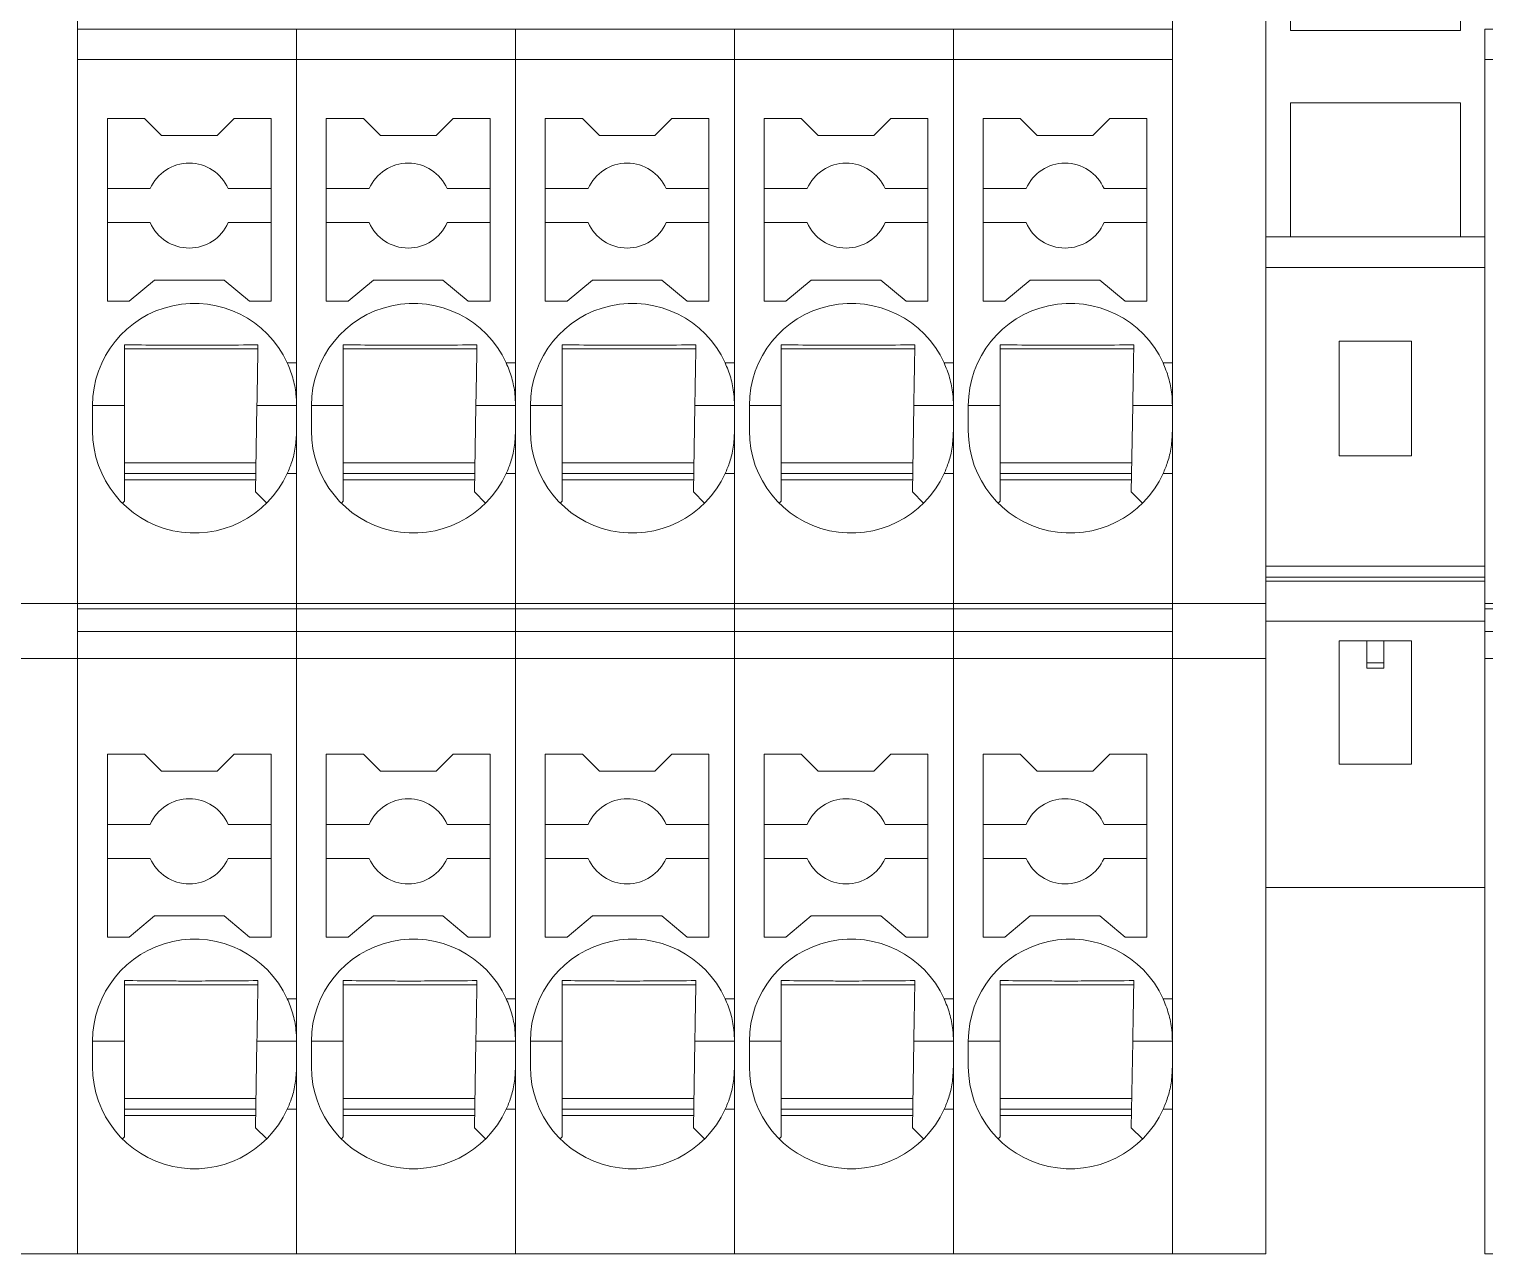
# Model space of a CAD drawing. Header units: millimetres. Extents: x 91 to 341, y 63 to 263.
# Drawn here: x 199.93 to 217.05, y 95.71 to 110.11 of the extents above; entities that cross this region are included whole.
import ezdxf

# ---------------------------------------------------------------- set-up
doc = ezdxf.new("R2010")
doc.units = ezdxf.units.MM

msp = doc.modelspace()

# ---------------------------------------------------------------- linework, layer by layer
at = {"color": 7, "linetype": 'Continuous', "lineweight": 15}
for p, q in [((200.502, 120.221), (200.502, 103.362)), ((213.377, 103.362), (213.377, 120.221)), ((214.477, 120.221), (214.477, 103.362)), ((214.765, 110.096), (214.765, 111.671)), ((216.765, 111.671), (216.765, 110.096)), ((200.502, 110.114), (203.077, 110.114)), ((203.077, 110.114), (205.652, 110.114)), ((203.077, 110.114), (203.077, 109.755)), ((205.652, 110.114), (208.227, 110.114)), ((205.652, 110.114), (205.652, 109.755)), ((208.227, 110.114), (210.802, 110.114)), ((208.227, 110.114), (208.227, 109.755)), ((210.802, 110.114), (213.377, 110.114)), ((210.802, 110.114), (210.802, 109.755)), ((216.765, 110.096), (214.765, 110.096)), ((217.052, 110.114), (219.627, 110.114)), ((217.052, 110.114), (217.052, 109.755)), ((200.502, 109.755), (203.077, 109.755)), ((200.502, 109.755), (200.502, 103.362)), ((203.077, 109.755), (205.652, 109.755)), ((203.077, 109.755), (203.077, 103.362)), ((203.077, 109.755), (203.077, 106.189)), ((205.652, 109.755), (208.227, 109.755)), ((205.652, 109.755), (205.652, 103.362)), ((205.652, 109.755), (205.652, 106.189)), ((208.227, 109.755), (210.802, 109.755)), ((208.227, 109.755), (208.227, 103.362)), ((208.227, 109.755), (208.227, 106.189)), ((210.802, 109.755), (213.377, 109.755)), ((210.802, 109.755), (210.802, 103.362)), ((210.802, 109.755), (210.802, 106.189)), ((213.377, 109.755), (213.377, 106.189)), ((217.052, 109.755), (219.627, 109.755)), ((217.052, 109.755), (217.052, 103.362)), ((214.765, 109.246), (216.765, 109.246)), ((214.765, 107.671), (214.765, 109.246)), ((216.765, 109.246), (216.765, 107.671)), ((200.852, 109.064), (200.852, 106.914)), ((201.288, 109.064), (200.852, 109.064)), ((201.488, 108.864), (201.288, 109.064)), ((202.342, 109.064), (202.142, 108.864)), ((202.777, 109.064), (202.342, 109.064)), ((202.777, 106.914), (202.777, 109.064)), ((203.427, 109.064), (203.427, 106.914)), ((203.863, 109.064), (203.427, 109.064)), ((204.063, 108.864), (203.863, 109.064)), ((204.917, 109.064), (204.717, 108.864)), ((205.352, 109.064), (204.917, 109.064)), ((205.352, 106.914), (205.352, 109.064)), ((206.002, 109.064), (206.002, 106.914)), ((206.438, 109.064), (206.002, 109.064)), ((206.638, 108.864), (206.438, 109.064)), ((207.492, 109.064), (207.292, 108.864)), ((207.927, 109.064), (207.492, 109.064)), ((207.927, 106.914), (207.927, 109.064)), ((208.577, 109.064), (208.577, 106.914)), ((209.013, 109.064), (208.577, 109.064)), ((209.213, 108.864), (209.013, 109.064)), ((210.067, 109.064), (209.867, 108.864)), ((210.502, 109.064), (210.067, 109.064)), ((210.502, 106.914), (210.502, 109.064)), ((211.152, 109.064), (211.152, 106.914)), ((211.588, 109.064), (211.152, 109.064)), ((211.788, 108.864), (211.588, 109.064)), ((212.642, 109.064), (212.442, 108.864)), ((213.077, 109.064), (212.642, 109.064)), ((213.077, 106.914), (213.077, 109.064)), ((202.142, 108.864), (201.488, 108.864)), ((204.717, 108.864), (204.063, 108.864)), ((207.292, 108.864), (206.638, 108.864)), ((209.867, 108.864), (209.213, 108.864)), ((212.442, 108.864), (211.788, 108.864)), ((201.357, 108.239), (200.852, 108.239)), ((202.777, 108.239), (202.273, 108.239)), ((203.932, 108.239), (203.427, 108.239)), ((205.352, 108.239), (204.848, 108.239)), ((206.507, 108.239), (206.002, 108.239)), ((207.927, 108.239), (207.423, 108.239)), ((209.082, 108.239), (208.577, 108.239)), ((210.502, 108.239), (209.998, 108.239)), ((211.657, 108.239), (211.152, 108.239)), ((213.077, 108.239), (212.573, 108.239)), ((201.357, 107.839), (200.852, 107.839)), ((202.273, 107.839), (202.777, 107.839)), ((203.932, 107.839), (203.427, 107.839)), ((204.848, 107.839), (205.352, 107.839)), ((206.507, 107.839), (206.002, 107.839)), ((207.423, 107.839), (207.927, 107.839)), ((209.082, 107.839), (208.577, 107.839)), ((209.998, 107.839), (210.502, 107.839)), ((211.657, 107.839), (211.152, 107.839)), ((212.573, 107.839), (213.077, 107.839)), ((217.052, 107.671), (214.477, 107.671)), ((214.477, 107.312), (217.052, 107.312)), ((201.108, 106.914), (201.406, 107.164)), ((201.406, 107.164), (202.224, 107.164)), ((202.224, 107.164), (202.522, 106.914)), ((203.683, 106.914), (203.981, 107.164)), ((203.981, 107.164), (204.799, 107.164)), ((204.799, 107.164), (205.097, 106.914)), ((206.258, 106.914), (206.556, 107.164)), ((206.556, 107.164), (207.374, 107.164)), ((207.374, 107.164), (207.672, 106.914)), ((208.833, 106.914), (209.131, 107.164)), ((209.131, 107.164), (209.949, 107.164)), ((209.949, 107.164), (210.247, 106.914)), ((211.408, 106.914), (211.706, 107.164)), ((211.706, 107.164), (212.524, 107.164)), ((212.524, 107.164), (212.822, 106.914)), ((200.852, 106.914), (201.108, 106.914)), ((202.522, 106.914), (202.777, 106.914)), ((203.427, 106.914), (203.683, 106.914)), ((205.097, 106.914), (205.352, 106.914)), ((206.002, 106.914), (206.258, 106.914)), ((207.672, 106.914), (207.927, 106.914)), ((208.577, 106.914), (208.833, 106.914)), ((210.247, 106.914), (210.502, 106.914)), ((211.152, 106.914), (211.408, 106.914)), ((212.822, 106.914), (213.077, 106.914)), ((201.052, 106.353), (202.627, 106.353)), ((203.627, 106.353), (205.202, 106.353)), ((206.202, 106.353), (207.777, 106.353)), ((208.777, 106.353), (210.352, 106.353)), ((211.352, 106.353), (212.927, 106.353)), ((215.34, 105.096), (215.34, 106.446)), ((215.34, 106.446), (216.19, 106.446)), ((216.19, 106.446), (216.19, 105.096)), ((203.077, 106.189), (202.968, 106.189)), ((205.652, 106.189), (205.543, 106.189)), ((208.227, 106.189), (208.118, 106.189)), ((210.802, 106.189), (210.693, 106.189)), ((213.377, 106.189), (213.268, 106.189)), ((200.677, 105.689), (200.677, 105.389)), ((201.052, 105.689), (200.677, 105.689)), ((201.052, 104.564), (201.052, 105.689)), ((202.611, 105.689), (202.594, 104.672)), ((203.077, 105.689), (202.611, 105.689)), ((203.077, 105.789), (203.073, 105.789)), ((203.252, 105.689), (203.252, 105.389)), ((203.627, 105.689), (203.252, 105.689)), ((203.627, 104.564), (203.627, 105.689)), ((205.186, 105.689), (205.169, 104.672)), ((205.652, 105.689), (205.186, 105.689)), ((205.652, 105.789), (205.648, 105.789)), ((205.827, 105.689), (205.827, 105.389)), ((206.202, 105.689), (205.827, 105.689)), ((206.202, 104.564), (206.202, 105.689)), ((207.761, 105.689), (207.744, 104.672)), ((208.227, 105.689), (207.761, 105.689)), ((208.227, 105.789), (208.223, 105.789)), ((208.402, 105.689), (208.402, 105.389)), ((208.777, 105.689), (208.402, 105.689)), ((208.777, 104.564), (208.777, 105.689)), ((210.336, 105.689), (210.319, 104.672)), ((210.802, 105.689), (210.336, 105.689)), ((210.802, 105.789), (210.798, 105.789)), ((210.977, 105.689), (210.977, 105.389)), ((211.352, 105.689), (210.977, 105.689)), ((211.352, 104.564), (211.352, 105.689)), ((212.911, 105.689), (212.894, 104.672)), ((213.377, 105.689), (212.911, 105.689)), ((213.377, 105.789), (213.373, 105.789)), ((201.052, 105.014), (202.6, 105.014)), ((203.627, 105.014), (205.175, 105.014)), ((206.202, 105.014), (207.75, 105.014)), ((208.777, 105.014), (210.325, 105.014)), ((211.352, 105.014), (212.9, 105.014)), ((216.19, 105.096), (215.34, 105.096)), ((202.598, 104.889), (201.052, 104.889)), ((202.596, 104.814), (201.052, 104.814)), ((203.077, 104.889), (202.968, 104.889)), ((203.077, 104.889), (203.077, 103.362)), ((205.173, 104.889), (203.627, 104.889)), ((205.171, 104.814), (203.627, 104.814)), ((205.652, 104.889), (205.543, 104.889)), ((205.652, 104.889), (205.652, 103.362)), ((207.748, 104.889), (206.202, 104.889)), ((207.746, 104.814), (206.202, 104.814)), ((208.227, 104.889), (208.118, 104.889)), ((208.227, 104.889), (208.227, 103.362)), ((210.323, 104.889), (208.777, 104.889)), ((210.321, 104.814), (208.777, 104.814)), ((210.802, 104.889), (210.693, 104.889)), ((210.802, 104.889), (210.802, 103.362)), ((212.898, 104.889), (211.352, 104.889)), ((212.896, 104.814), (211.352, 104.814)), ((213.377, 104.889), (213.268, 104.889)), ((213.377, 104.889), (213.377, 103.362)), ((202.594, 104.672), (202.726, 104.54)), ((205.169, 104.672), (205.301, 104.54)), ((207.744, 104.672), (207.876, 104.54)), ((210.319, 104.672), (210.451, 104.54)), ((212.894, 104.672), (213.026, 104.54)), ((201.052, 104.564), (201.029, 104.54)), ((203.627, 104.564), (203.604, 104.54)), ((206.202, 104.564), (206.179, 104.54)), ((208.777, 104.564), (208.754, 104.54)), ((211.352, 104.564), (211.329, 104.54)), ((214.477, 103.801), (217.052, 103.801)), ((214.477, 103.672), (217.052, 103.672)), ((217.052, 103.622), (214.477, 103.622)), ((199.402, 103.362), (200.502, 103.362)), ((203.077, 103.362), (200.502, 103.362)), ((200.502, 103.325), (200.502, 103.362)), ((200.502, 103.325), (200.502, 102.737)), ((203.077, 103.298), (200.502, 103.298)), ((205.652, 103.362), (203.077, 103.362)), ((203.077, 103.298), (203.077, 103.362)), ((205.652, 103.298), (203.077, 103.298)), ((203.077, 103.03), (203.077, 103.298)), ((208.227, 103.362), (205.652, 103.362)), ((205.652, 103.298), (205.652, 103.362)), ((208.227, 103.298), (205.652, 103.298)), ((205.652, 103.03), (205.652, 103.298)), ((210.802, 103.362), (208.227, 103.362)), ((208.227, 103.298), (208.227, 103.362)), ((210.802, 103.298), (208.227, 103.298)), ((208.227, 103.03), (208.227, 103.298)), ((213.377, 103.362), (210.802, 103.362)), ((210.802, 103.298), (210.802, 103.362)), ((213.377, 103.298), (210.802, 103.298)), ((210.802, 103.03), (210.802, 103.298)), ((213.377, 103.362), (214.477, 103.362)), ((213.377, 103.362), (213.377, 103.325)), ((213.377, 102.737), (213.377, 103.325)), ((214.477, 103.362), (214.477, 102.714)), ((219.627, 103.362), (217.052, 103.362)), ((217.052, 103.298), (217.052, 103.362)), ((219.627, 103.298), (217.052, 103.298)), ((217.052, 103.03), (217.052, 103.298)), ((217.052, 103.154), (214.477, 103.154)), ((200.502, 103.03), (203.077, 103.03)), ((203.077, 103.03), (205.652, 103.03)), ((203.077, 102.714), (203.077, 103.03)), ((205.652, 103.03), (208.227, 103.03)), ((205.652, 102.714), (205.652, 103.03)), ((208.227, 103.03), (210.802, 103.03)), ((208.227, 102.714), (208.227, 103.03)), ((210.802, 103.03), (213.377, 103.03)), ((210.802, 102.714), (210.802, 103.03)), ((215.34, 102.921), (216.19, 102.921)), ((215.34, 101.471), (215.34, 102.921)), ((215.665, 102.921), (215.665, 102.664)), ((215.865, 102.921), (215.865, 102.664)), ((216.19, 102.921), (216.19, 101.471)), ((217.052, 103.03), (219.627, 103.03)), ((217.052, 102.714), (217.052, 103.03)), ((200.502, 102.714), (200.502, 102.737)), ((213.377, 102.737), (213.377, 102.714)), ((199.402, 102.714), (200.502, 102.714)), ((200.502, 102.714), (200.502, 95.714)), ((200.502, 102.714), (203.077, 102.714)), ((203.077, 102.714), (205.652, 102.714)), ((203.077, 102.714), (203.077, 95.714)), ((203.077, 102.714), (203.077, 98.714)), ((205.652, 102.714), (208.227, 102.714)), ((205.652, 102.714), (205.652, 95.714)), ((205.652, 102.714), (205.652, 98.714)), ((208.227, 102.714), (210.802, 102.714)), ((208.227, 102.714), (208.227, 95.714)), ((208.227, 102.714), (208.227, 98.714)), ((210.802, 102.714), (213.377, 102.714)), ((210.802, 102.714), (210.802, 95.714)), ((210.802, 102.714), (210.802, 98.714)), ((213.377, 102.714), (214.477, 102.714)), ((213.377, 95.714), (213.377, 102.714)), ((213.377, 102.714), (213.377, 98.714)), ((214.477, 102.714), (214.477, 95.714)), ((215.865, 102.664), (215.665, 102.664)), ((215.665, 102.664), (215.665, 102.599)), ((215.865, 102.599), (215.665, 102.599)), ((215.865, 102.664), (215.865, 102.599)), ((217.052, 102.714), (219.627, 102.714)), ((217.052, 102.714), (217.052, 95.714)), ((201.288, 101.589), (200.852, 101.589)), ((200.852, 101.589), (200.852, 99.439)), ((201.488, 101.389), (201.288, 101.589)), ((202.342, 101.589), (202.142, 101.389)), ((202.777, 101.589), (202.342, 101.589)), ((202.777, 99.439), (202.777, 101.589)), ((203.863, 101.589), (203.427, 101.589)), ((203.427, 101.589), (203.427, 99.439)), ((204.063, 101.389), (203.863, 101.589)), ((204.917, 101.589), (204.717, 101.389)), ((205.352, 101.589), (204.917, 101.589)), ((205.352, 99.439), (205.352, 101.589)), ((206.438, 101.589), (206.002, 101.589)), ((206.002, 101.589), (206.002, 99.439)), ((206.638, 101.389), (206.438, 101.589)), ((207.492, 101.589), (207.292, 101.389)), ((207.927, 101.589), (207.492, 101.589)), ((207.927, 99.439), (207.927, 101.589)), ((209.013, 101.589), (208.577, 101.589)), ((208.577, 101.589), (208.577, 99.439)), ((209.213, 101.389), (209.013, 101.589)), ((210.067, 101.589), (209.867, 101.389)), ((210.502, 101.589), (210.067, 101.589)), ((210.502, 99.439), (210.502, 101.589)), ((211.588, 101.589), (211.152, 101.589)), ((211.152, 101.589), (211.152, 99.439)), ((211.788, 101.389), (211.588, 101.589)), ((212.642, 101.589), (212.442, 101.389)), ((213.077, 101.589), (212.642, 101.589)), ((213.077, 99.439), (213.077, 101.589)), ((202.142, 101.389), (201.488, 101.389)), ((204.717, 101.389), (204.063, 101.389)), ((207.292, 101.389), (206.638, 101.389)), ((209.867, 101.389), (209.213, 101.389)), ((212.442, 101.389), (211.788, 101.389)), ((215.34, 101.471), (216.19, 101.471)), ((201.357, 100.764), (200.852, 100.764)), ((202.777, 100.764), (202.273, 100.764)), ((203.932, 100.764), (203.427, 100.764)), ((205.352, 100.764), (204.848, 100.764)), ((206.507, 100.764), (206.002, 100.764)), ((207.927, 100.764), (207.423, 100.764)), ((209.082, 100.764), (208.577, 100.764)), ((210.502, 100.764), (209.998, 100.764)), ((211.657, 100.764), (211.152, 100.764)), ((213.077, 100.764), (212.573, 100.764)), ((200.852, 100.364), (201.357, 100.364)), ((202.777, 100.364), (202.273, 100.364)), ((203.427, 100.364), (203.932, 100.364)), ((205.352, 100.364), (204.848, 100.364)), ((206.002, 100.364), (206.507, 100.364)), ((207.927, 100.364), (207.423, 100.364)), ((208.577, 100.364), (209.082, 100.364)), ((210.502, 100.364), (209.998, 100.364)), ((211.152, 100.364), (211.657, 100.364)), ((213.077, 100.364), (212.573, 100.364)), ((214.477, 100.021), (217.052, 100.021)), ((201.108, 99.439), (201.406, 99.689)), ((201.406, 99.689), (202.224, 99.689)), ((202.224, 99.689), (202.522, 99.439)), ((203.683, 99.439), (203.981, 99.689)), ((203.981, 99.689), (204.799, 99.689)), ((204.799, 99.689), (205.097, 99.439)), ((206.258, 99.439), (206.556, 99.689)), ((206.556, 99.689), (207.374, 99.689)), ((207.374, 99.689), (207.672, 99.439)), ((208.833, 99.439), (209.131, 99.689)), ((209.131, 99.689), (209.949, 99.689)), ((209.949, 99.689), (210.247, 99.439)), ((211.408, 99.439), (211.706, 99.689)), ((211.706, 99.689), (212.524, 99.689)), ((212.524, 99.689), (212.822, 99.439)), ((200.852, 99.439), (201.108, 99.439)), ((202.522, 99.439), (202.777, 99.439)), ((203.427, 99.439), (203.683, 99.439)), ((205.097, 99.439), (205.352, 99.439)), ((206.002, 99.439), (206.258, 99.439)), ((207.672, 99.439), (207.927, 99.439)), ((208.577, 99.439), (208.833, 99.439)), ((210.247, 99.439), (210.502, 99.439)), ((211.152, 99.439), (211.408, 99.439)), ((212.822, 99.439), (213.077, 99.439)), ((201.052, 98.878), (202.627, 98.878)), ((203.627, 98.878), (205.202, 98.878)), ((206.202, 98.878), (207.777, 98.878)), ((208.777, 98.878), (210.352, 98.878)), ((211.352, 98.878), (212.927, 98.878)), ((203.077, 98.714), (202.968, 98.714)), ((205.652, 98.714), (205.543, 98.714)), ((208.227, 98.714), (208.118, 98.714)), ((210.802, 98.714), (210.693, 98.714)), ((213.377, 98.714), (213.268, 98.714)), ((200.677, 98.214), (200.677, 97.914)), ((201.052, 98.214), (200.677, 98.214)), ((201.052, 97.089), (201.052, 98.214)), ((202.611, 98.214), (202.594, 97.197)), ((203.077, 98.214), (202.611, 98.214)), ((203.252, 98.214), (203.252, 97.914)), ((203.627, 98.214), (203.252, 98.214)), ((203.627, 97.089), (203.627, 98.214)), ((205.186, 98.214), (205.169, 97.197)), ((205.652, 98.214), (205.186, 98.214)), ((205.827, 98.214), (205.827, 97.914)), ((206.202, 98.214), (205.827, 98.214)), ((206.202, 97.089), (206.202, 98.214)), ((207.761, 98.214), (207.744, 97.197)), ((208.227, 98.214), (207.761, 98.214)), ((208.402, 98.214), (208.402, 97.914)), ((208.777, 98.214), (208.402, 98.214)), ((208.777, 97.089), (208.777, 98.214)), ((210.336, 98.214), (210.319, 97.197)), ((210.802, 98.214), (210.336, 98.214)), ((210.977, 98.214), (210.977, 97.914)), ((211.352, 98.214), (210.977, 98.214)), ((211.352, 97.089), (211.352, 98.214)), ((212.911, 98.214), (212.894, 97.197)), ((213.377, 98.214), (212.911, 98.214)), ((201.052, 97.539), (202.6, 97.539)), ((203.627, 97.539), (205.175, 97.539)), ((206.202, 97.539), (207.75, 97.539)), ((208.777, 97.539), (210.325, 97.539)), ((211.352, 97.539), (212.9, 97.539)), ((202.598, 97.414), (201.052, 97.414)), ((202.596, 97.339), (201.052, 97.339)), ((203.077, 97.414), (202.968, 97.414)), ((203.077, 97.414), (203.077, 95.714)), ((205.173, 97.414), (203.627, 97.414)), ((205.171, 97.339), (203.627, 97.339)), ((205.652, 97.414), (205.543, 97.414)), ((205.652, 97.414), (205.652, 95.714)), ((207.748, 97.414), (206.202, 97.414)), ((207.746, 97.339), (206.202, 97.339)), ((208.227, 97.414), (208.118, 97.414)), ((208.227, 97.414), (208.227, 95.714)), ((210.323, 97.414), (208.777, 97.414)), ((210.321, 97.339), (208.777, 97.339)), ((210.802, 97.414), (210.693, 97.414)), ((210.802, 97.414), (210.802, 95.714)), ((212.898, 97.414), (211.352, 97.414)), ((212.896, 97.339), (211.352, 97.339)), ((213.377, 97.414), (213.268, 97.414)), ((213.377, 97.414), (213.377, 95.714)), ((201.052, 97.089), (201.029, 97.065)), ((202.594, 97.197), (202.726, 97.065)), ((203.627, 97.089), (203.604, 97.065)), ((205.169, 97.197), (205.301, 97.065)), ((206.202, 97.089), (206.179, 97.065)), ((207.744, 97.197), (207.876, 97.065)), ((208.777, 97.089), (208.754, 97.065)), ((210.319, 97.197), (210.451, 97.065)), ((211.352, 97.089), (211.329, 97.065)), ((212.894, 97.197), (213.026, 97.065)), ((199.402, 95.714), (200.502, 95.714)), ((203.077, 95.714), (200.502, 95.714)), ((205.652, 95.714), (203.077, 95.714)), ((208.227, 95.714), (205.652, 95.714)), ((210.802, 95.714), (208.227, 95.714)), ((213.377, 95.714), (210.802, 95.714)), ((213.377, 95.714), (214.477, 95.714)), ((219.627, 95.714), (217.052, 95.714))]:
    msp.add_line(p, q, dxfattribs=at)
for centre, radius, start, end in [((201.815, 108.039), 0.5, 23.5782, 156.4218), ((204.39, 108.039), 0.5, 23.5782, 156.4218), ((206.965, 108.039), 0.5, 23.5782, 156.4218), ((209.54, 108.039), 0.5, 23.5782, 156.4218), ((212.115, 108.039), 0.5, 23.5782, 156.4218), ((201.815, 108.039), 0.5, 203.5782, 336.4218), ((204.39, 108.039), 0.5, 203.5782, 336.4218), ((206.965, 108.039), 0.5, 203.5782, 336.4218), ((209.54, 108.039), 0.5, 203.5782, 336.4218), ((212.115, 108.039), 0.5, 203.5782, 336.4218), ((201.877, 105.689), 1.2, 24.6243, 180), ((204.452, 105.689), 1.2, 24.6243, 180), ((207.027, 105.689), 1.2, 24.6243, 180), ((209.602, 105.689), 1.2, 24.6243, 180), ((212.177, 105.689), 1.2, 24.6243, 180), ((201.877, 105.389), 1.2, 180, 335.3757), ((204.452, 105.389), 1.2, 180, 335.3757), ((207.027, 105.389), 1.2, 180, 335.3757), ((209.602, 105.389), 1.2, 180, 335.3757), ((212.177, 105.389), 1.2, 180, 335.3757), ((201.815, 100.564), 0.5, 23.5782, 156.4218), ((204.39, 100.564), 0.5, 23.5782, 156.4218), ((206.965, 100.564), 0.5, 23.5782, 156.4218), ((209.54, 100.564), 0.5, 23.5782, 156.4218), ((212.115, 100.564), 0.5, 23.5782, 156.4218), ((201.815, 100.564), 0.5, 203.5782, 336.4218), ((204.39, 100.564), 0.5, 203.5782, 336.4218), ((206.965, 100.564), 0.5, 203.5782, 336.4218), ((209.54, 100.564), 0.5, 203.5782, 336.4218), ((212.115, 100.564), 0.5, 203.5782, 336.4218), ((201.877, 98.214), 1.2, 24.6243, 180), ((204.452, 98.214), 1.2, 24.6243, 180), ((207.027, 98.214), 1.2, 24.6243, 180), ((209.602, 98.214), 1.2, 24.6243, 180), ((212.177, 98.214), 1.2, 24.6243, 180), ((201.877, 97.914), 1.2, 180, 335.3757), ((204.452, 97.914), 1.2, 180, 335.3757), ((207.027, 97.914), 1.2, 180, 335.3757), ((209.602, 97.914), 1.2, 180, 335.3757), ((212.177, 97.914), 1.2, 180, 335.3757)]:
    msp.add_arc(centre, radius, start, end, dxfattribs=at)
for points, knots in [([(202.623, 106.402), (202.476, 106.4), (202.292, 106.398), (201.978, 106.397), (201.823, 106.397), (201.65, 106.397), (201.367, 106.399), (201.183, 106.401), (201.052, 106.403)], [0, 0, 0, 0, 0.339069, 0.425891, 0.49416, 0.562258, 0.687966, 1, 1, 1, 1]), ([(201.052, 106.403), (201.052, 106.306), (201.052, 106.156), (201.052, 105.919), (201.052, 105.772), (201.052, 105.7), (201.052, 105.689)], [0, 0, 0, 0, 0.487703, 0.753663, 0.959788, 1, 1, 1, 1]), ([(202.611, 105.689), (202.612, 105.747), (202.615, 105.893), (202.619, 106.143), (202.622, 106.301), (202.623, 106.402)], [0, 0, 0, 0, 0.195586, 0.485109, 1, 1, 1, 1]), ([(205.198, 106.402), (205.051, 106.4), (204.867, 106.398), (204.553, 106.397), (204.398, 106.397), (204.225, 106.397), (203.942, 106.399), (203.758, 106.401), (203.627, 106.403)], [0, 0, 0, 0, 0.339069, 0.425891, 0.49416, 0.562258, 0.687966, 1, 1, 1, 1]), ([(203.627, 106.403), (203.627, 106.306), (203.627, 106.156), (203.627, 105.919), (203.627, 105.772), (203.627, 105.7), (203.627, 105.689)], [0, 0, 0, 0, 0.487703, 0.753663, 0.959788, 1, 1, 1, 1]), ([(205.186, 105.689), (205.187, 105.747), (205.19, 105.893), (205.194, 106.143), (205.197, 106.301), (205.198, 106.402)], [0, 0, 0, 0, 0.195586, 0.485109, 1, 1, 1, 1]), ([(207.773, 106.402), (207.626, 106.4), (207.442, 106.398), (207.128, 106.397), (206.973, 106.397), (206.8, 106.397), (206.517, 106.399), (206.333, 106.401), (206.202, 106.403)], [0, 0, 0, 0, 0.339069, 0.425891, 0.49416, 0.562258, 0.687966, 1, 1, 1, 1]), ([(206.202, 106.403), (206.202, 106.306), (206.202, 106.156), (206.202, 105.919), (206.202, 105.772), (206.202, 105.7), (206.202, 105.689)], [0, 0, 0, 0, 0.487703, 0.753663, 0.959788, 1, 1, 1, 1]), ([(207.761, 105.689), (207.762, 105.747), (207.765, 105.893), (207.769, 106.143), (207.772, 106.301), (207.773, 106.402)], [0, 0, 0, 0, 0.195586, 0.485109, 1, 1, 1, 1]), ([(210.348, 106.402), (210.201, 106.4), (210.017, 106.398), (209.703, 106.397), (209.548, 106.397), (209.375, 106.397), (209.092, 106.399), (208.908, 106.401), (208.777, 106.403)], [0, 0, 0, 0, 0.339069, 0.425891, 0.49416, 0.562258, 0.687966, 1, 1, 1, 1]), ([(208.777, 106.403), (208.777, 106.306), (208.777, 106.156), (208.777, 105.919), (208.777, 105.772), (208.777, 105.7), (208.777, 105.689)], [0, 0, 0, 0, 0.487703, 0.753663, 0.959788, 1, 1, 1, 1]), ([(210.336, 105.689), (210.337, 105.747), (210.34, 105.893), (210.344, 106.143), (210.347, 106.301), (210.348, 106.402)], [0, 0, 0, 0, 0.195586, 0.485109, 1, 1, 1, 1]), ([(212.923, 106.402), (212.776, 106.4), (212.592, 106.398), (212.278, 106.397), (212.123, 106.397), (211.95, 106.397), (211.667, 106.399), (211.483, 106.401), (211.352, 106.403)], [0, 0, 0, 0, 0.339069, 0.425891, 0.49416, 0.562258, 0.687966, 1, 1, 1, 1]), ([(211.352, 106.403), (211.352, 106.306), (211.352, 106.156), (211.352, 105.919), (211.352, 105.772), (211.352, 105.7), (211.352, 105.689)], [0, 0, 0, 0, 0.487703, 0.753663, 0.959788, 1, 1, 1, 1]), ([(212.911, 105.689), (212.912, 105.747), (212.915, 105.893), (212.919, 106.143), (212.922, 106.301), (212.923, 106.402)], [0, 0, 0, 0, 0.195586, 0.485109, 1, 1, 1, 1]), ([(202.968, 106.189), (202.991, 106.133), (203.034, 106.028), (203.072, 105.847), (203.076, 105.733), (203.077, 105.689)], [0, 0, 0, 0, 0.406693, 0.767315, 1, 1, 1, 1]), ([(205.543, 106.189), (205.566, 106.133), (205.609, 106.028), (205.647, 105.847), (205.651, 105.733), (205.652, 105.689)], [0, 0, 0, 0, 0.406693, 0.767315, 1, 1, 1, 1]), ([(208.118, 106.189), (208.141, 106.133), (208.184, 106.028), (208.222, 105.847), (208.226, 105.733), (208.227, 105.689)], [0, 0, 0, 0, 0.406693, 0.767315, 1, 1, 1, 1]), ([(210.693, 106.189), (210.716, 106.133), (210.759, 106.028), (210.797, 105.847), (210.801, 105.733), (210.802, 105.689)], [0, 0, 0, 0, 0.406693, 0.767315, 1, 1, 1, 1]), ([(213.268, 106.189), (213.291, 106.133), (213.334, 106.028), (213.372, 105.847), (213.376, 105.733), (213.377, 105.689)], [0, 0, 0, 0, 0.406693, 0.767315, 1, 1, 1, 1]), ([(203.077, 105.389), (203.074, 105.324), (203.068, 105.194), (203.024, 105.022), (202.987, 104.932), (202.968, 104.889)], [0, 0, 0, 0, 0.338397, 0.675497, 1, 1, 1, 1]), ([(205.652, 105.389), (205.649, 105.324), (205.643, 105.194), (205.599, 105.022), (205.562, 104.932), (205.543, 104.889)], [0, 0, 0, 0, 0.338397, 0.675497, 1, 1, 1, 1]), ([(208.227, 105.389), (208.224, 105.324), (208.218, 105.194), (208.174, 105.022), (208.137, 104.932), (208.118, 104.889)], [0, 0, 0, 0, 0.338397, 0.675497, 1, 1, 1, 1]), ([(210.802, 105.389), (210.799, 105.324), (210.793, 105.194), (210.749, 105.022), (210.712, 104.932), (210.693, 104.889)], [0, 0, 0, 0, 0.338397, 0.675497, 1, 1, 1, 1]), ([(213.377, 105.389), (213.374, 105.324), (213.368, 105.194), (213.324, 105.022), (213.287, 104.932), (213.268, 104.889)], [0, 0, 0, 0, 0.338397, 0.675497, 1, 1, 1, 1]), ([(202.623, 98.927), (202.476, 98.925), (202.292, 98.923), (201.978, 98.922), (201.823, 98.922), (201.65, 98.922), (201.367, 98.924), (201.183, 98.926), (201.052, 98.928)], [0, 0, 0, 0, 0.339069, 0.425891, 0.49416, 0.562258, 0.687966, 1, 1, 1, 1]), ([(201.052, 98.928), (201.052, 98.831), (201.052, 98.681), (201.052, 98.444), (201.052, 98.297), (201.052, 98.225), (201.052, 98.214)], [0, 0, 0, 0, 0.487703, 0.753663, 0.959788, 1, 1, 1, 1]), ([(202.611, 98.214), (202.612, 98.272), (202.615, 98.418), (202.619, 98.668), (202.622, 98.826), (202.623, 98.927)], [0, 0, 0, 0, 0.1955864, 0.4851091, 1, 1, 1, 1]), ([(205.198, 98.927), (205.051, 98.925), (204.867, 98.923), (204.553, 98.922), (204.398, 98.922), (204.225, 98.922), (203.942, 98.924), (203.758, 98.926), (203.627, 98.928)], [0, 0, 0, 0, 0.339069, 0.425891, 0.49416, 0.562258, 0.687966, 1, 1, 1, 1]), ([(203.627, 98.928), (203.627, 98.831), (203.627, 98.681), (203.627, 98.444), (203.627, 98.297), (203.627, 98.225), (203.627, 98.214)], [0, 0, 0, 0, 0.487703, 0.753663, 0.959788, 1, 1, 1, 1]), ([(205.186, 98.214), (205.187, 98.272), (205.19, 98.418), (205.194, 98.668), (205.197, 98.826), (205.198, 98.927)], [0, 0, 0, 0, 0.1955864, 0.4851091, 1, 1, 1, 1]), ([(207.773, 98.927), (207.626, 98.925), (207.442, 98.923), (207.128, 98.922), (206.973, 98.922), (206.8, 98.922), (206.517, 98.924), (206.333, 98.926), (206.202, 98.928)], [0, 0, 0, 0, 0.339069, 0.425891, 0.49416, 0.562258, 0.687966, 1, 1, 1, 1]), ([(206.202, 98.928), (206.202, 98.831), (206.202, 98.681), (206.202, 98.444), (206.202, 98.297), (206.202, 98.225), (206.202, 98.214)], [0, 0, 0, 0, 0.487703, 0.753663, 0.959788, 1, 1, 1, 1]), ([(207.761, 98.214), (207.762, 98.272), (207.765, 98.418), (207.769, 98.668), (207.772, 98.826), (207.773, 98.927)], [0, 0, 0, 0, 0.1955864, 0.4851091, 1, 1, 1, 1]), ([(210.348, 98.927), (210.201, 98.925), (210.017, 98.923), (209.703, 98.922), (209.548, 98.922), (209.375, 98.922), (209.092, 98.924), (208.908, 98.926), (208.777, 98.928)], [0, 0, 0, 0, 0.339069, 0.425891, 0.49416, 0.562258, 0.687966, 1, 1, 1, 1]), ([(208.777, 98.928), (208.777, 98.831), (208.777, 98.681), (208.777, 98.444), (208.777, 98.297), (208.777, 98.225), (208.777, 98.214)], [0, 0, 0, 0, 0.487703, 0.753663, 0.959788, 1, 1, 1, 1]), ([(210.336, 98.214), (210.337, 98.272), (210.34, 98.418), (210.344, 98.668), (210.347, 98.826), (210.348, 98.927)], [0, 0, 0, 0, 0.1955864, 0.4851091, 1, 1, 1, 1]), ([(212.923, 98.927), (212.776, 98.925), (212.592, 98.923), (212.278, 98.922), (212.123, 98.922), (211.95, 98.922), (211.667, 98.924), (211.483, 98.926), (211.352, 98.928)], [0, 0, 0, 0, 0.339069, 0.425891, 0.49416, 0.562258, 0.687966, 1, 1, 1, 1]), ([(211.352, 98.928), (211.352, 98.831), (211.352, 98.681), (211.352, 98.444), (211.352, 98.297), (211.352, 98.225), (211.352, 98.214)], [0, 0, 0, 0, 0.487703, 0.753663, 0.959788, 1, 1, 1, 1]), ([(212.911, 98.214), (212.912, 98.272), (212.915, 98.418), (212.919, 98.668), (212.922, 98.826), (212.923, 98.927)], [0, 0, 0, 0, 0.1955864, 0.4851091, 1, 1, 1, 1]), ([(202.968, 98.714), (202.991, 98.658), (203.034, 98.553), (203.072, 98.372), (203.076, 98.258), (203.077, 98.214)], [0, 0, 0, 0, 0.406693, 0.767315, 1, 1, 1, 1]), ([(205.543, 98.714), (205.566, 98.658), (205.609, 98.553), (205.647, 98.372), (205.651, 98.258), (205.652, 98.214)], [0, 0, 0, 0, 0.406693, 0.767315, 1, 1, 1, 1]), ([(208.118, 98.714), (208.141, 98.658), (208.184, 98.553), (208.222, 98.372), (208.226, 98.258), (208.227, 98.214)], [0, 0, 0, 0, 0.406693, 0.767315, 1, 1, 1, 1]), ([(210.693, 98.714), (210.716, 98.658), (210.759, 98.553), (210.797, 98.372), (210.801, 98.258), (210.802, 98.214)], [0, 0, 0, 0, 0.406693, 0.767315, 1, 1, 1, 1]), ([(213.268, 98.714), (213.291, 98.658), (213.334, 98.553), (213.372, 98.372), (213.376, 98.258), (213.377, 98.214)], [0, 0, 0, 0, 0.406693, 0.767315, 1, 1, 1, 1]), ([(203.077, 97.914), (203.074, 97.849), (203.068, 97.719), (203.024, 97.547), (202.987, 97.458), (202.968, 97.414)], [0, 0, 0, 0, 0.338397, 0.675497, 1, 1, 1, 1]), ([(205.652, 97.914), (205.649, 97.849), (205.643, 97.719), (205.599, 97.547), (205.562, 97.458), (205.543, 97.414)], [0, 0, 0, 0, 0.338397, 0.675497, 1, 1, 1, 1]), ([(208.227, 97.914), (208.224, 97.849), (208.218, 97.719), (208.174, 97.547), (208.137, 97.458), (208.118, 97.414)], [0, 0, 0, 0, 0.338397, 0.675497, 1, 1, 1, 1]), ([(210.802, 97.914), (210.799, 97.849), (210.793, 97.719), (210.749, 97.547), (210.712, 97.458), (210.693, 97.414)], [0, 0, 0, 0, 0.338397, 0.675497, 1, 1, 1, 1]), ([(213.377, 97.914), (213.374, 97.849), (213.368, 97.719), (213.324, 97.547), (213.287, 97.458), (213.268, 97.414)], [0, 0, 0, 0, 0.338397, 0.675497, 1, 1, 1, 1])]:
    msp.add_open_spline(points, degree=3, knots=knots, dxfattribs=at)

doc.saveas('drawing.dxf')
